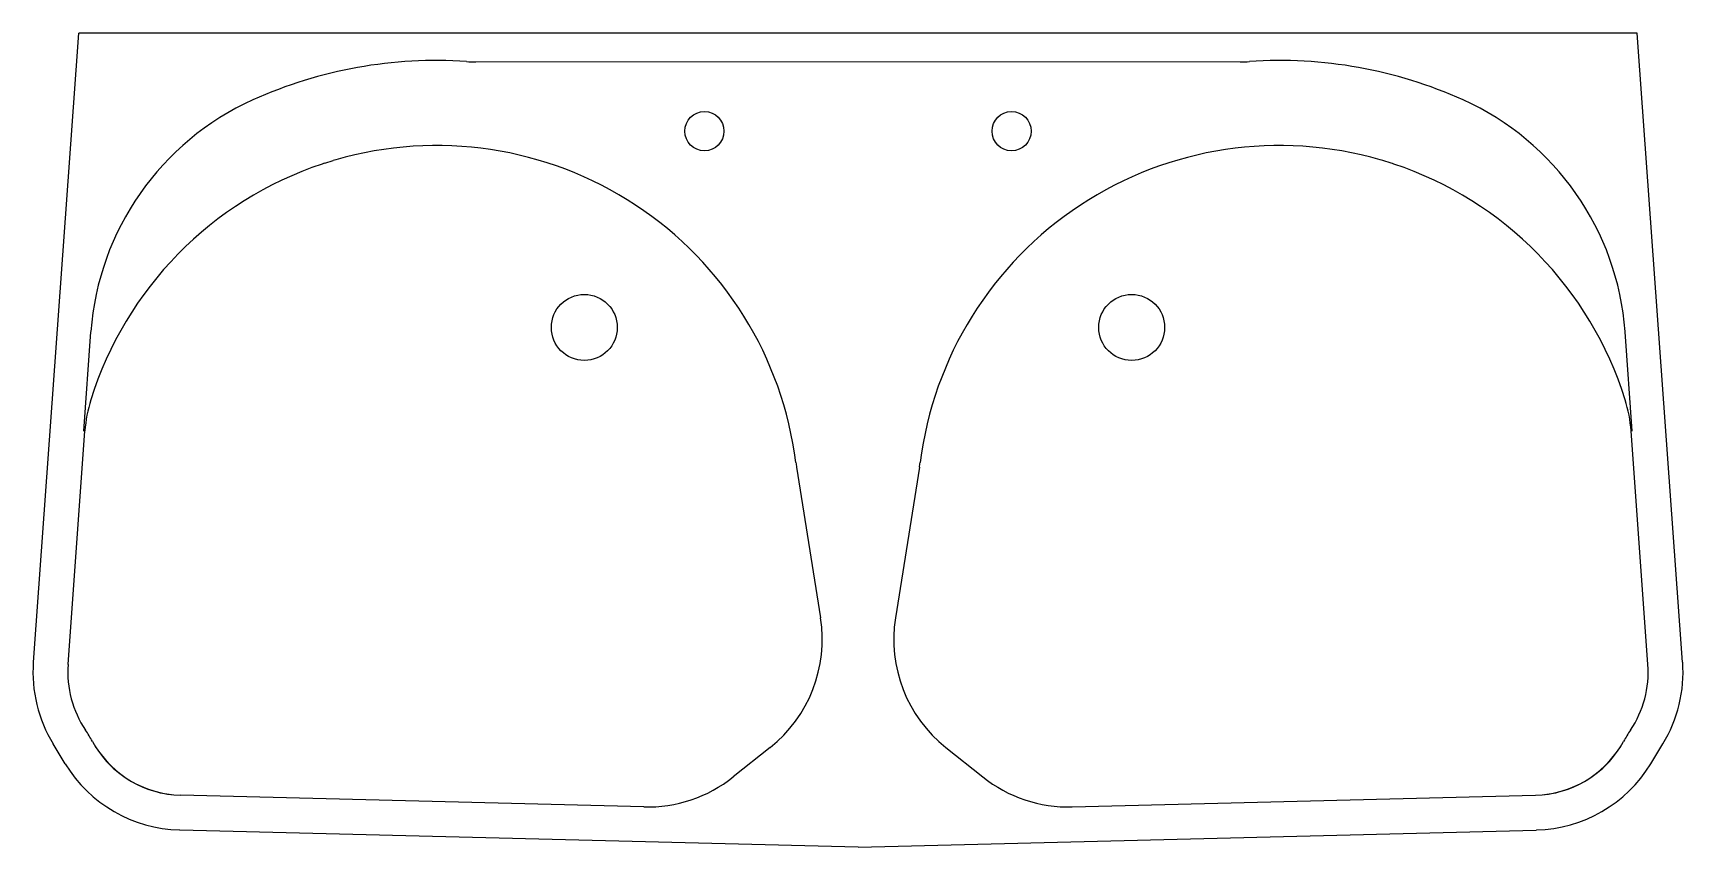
# Model space of a CAD drawing. Extents: x -60 to 60, y -59 to 0.
import ezdxf

# ---------------------------------------------------------------- set-up
doc = ezdxf.new("R2010")
doc.units = 0
doc.header["$LTSCALE"] = 5
doc.header["$MEASUREMENT"] = 0
doc.layers.get('0').update_dxf_attribs({"linetype": 'CONTINUOUS'})

msp = doc.modelspace()

# ---------------------------------------------------------------- linework, layer by layer
at = {"color": 0, "linetype": 'ByBlock'}
for p, q in [((-59.75, -45.58), (-56.45, 0)), ((56.45, 0), (-56.45, 0)), ((59.75, -45.58), (56.45, 0)), ((-27.69, -2.09), (28.36, -2.06)), ((-38.63, -9.43), (-38.03, -9.24)), ((38.63, -9.43), (38.03, -9.24)), ((-56.1, -28.84), (-55.58, -21.64)), ((56.1, -28.84), (55.58, -21.64)), ((-57.24, -45.76), (-56.02, -28.83)), ((57.24, -45.76), (56.02, -28.83)), ((-4.46, -31.45), (-2.72, -42.37)), ((4.46, -31.45), (2.72, -42.37)), ((-57.44, -52.94), (-58.32, -51.5)), ((-6.37, -51.76), (-9.04, -53.89)), ((6.37, -51.76), (9.04, -53.89)), ((57.44, -52.94), (58.32, -51.5)), ((-15.52, -56.06), (-49.09, -55.22)), ((15.52, -56.06), (49.09, -55.22)), ((0, -58.97), (-49.15, -57.74)), ((0, -58.97), (49.15, -57.74))]:
    msp.add_line(p, q, dxfattribs=at)
for centre, radius in [((-11.13, -7.11), 1.42), ((11.13, -7.11), 1.42), ((-19.83, -21.33), 2.39), ((19.83, -21.33), 2.39)]:
    msp.add_circle(centre, radius, dxfattribs=at)
for centre, radius, start, end in [((-30.54, -34.39), 32.4, 86.1417, 114.2327), ((-27.69, 7.91), 10, 266.1417, 270), ((27.69, 7.91), 10, 270, 273.8583), ((30.54, -34.39), 32.4, 65.7673, 93.8583), ((-35.63, -23.08), 20, 114.2327, 175.8573), ((35.63, -23.08), 20, 4.1427, 65.7673), ((-30.54, -34.39), 26.24, 7.1478, 106.1618), ((30.54, -34.39), 26.24, 73.8382, 172.8522), ((-30.54, -34.39), 26.24, 108.3904, 162.6726), ((-35.66, -18.98), 10, 107.2761, 108.3904), ((-35.06, -18.79), 10, 106.1618, 107.2761), ((35.06, -18.79), 10, 72.7239, 73.8382), ((35.66, -18.98), 10, 71.6096, 72.7239), ((30.54, -34.39), 26.24, 17.3274, 71.6096), ((-46.04, -29.55), 10, 162.6726, 175.8573), ((46.04, -29.55), 10, 4.1427, 17.3274), ((5.42, -29.88), 10, 187.1478, 189.0515), ((-5.42, -29.88), 10, 350.9485, 352.8522), ((-12.59, -43.94), 10, 308.5123, 9.0515), ((12.59, -43.94), 10, 170.9485, 231.4877), ((-49.78, -46.3), 10, 175.8573, 211.3668), ((-49.78, -46.3), 7.48, 175.8573, 214.1337), ((49.78, -46.3), 7.48, 325.8663, 4.1427), ((49.78, -46.3), 10, 328.6332, 4.1427), ((-64.25, -56.11), 10, 28.5999, 34.1337), ((-48.9, -47.74), 7.48, 208.5999, 268.5622), ((48.9, -47.74), 7.48, 271.4378, 331.4001), ((64.25, -56.11), 10, 145.8663, 151.4001), ((-48.9, -47.74), 7.48, 211.3668, 268.5622), ((48.9, -47.74), 7.48, 271.4378, 328.6332), ((-48.9, -47.74), 10, 211.3668, 268.5622), ((-48.9, -47.74), 10, 211.3668, 268.5622), ((48.9, -47.74), 10, 271.4378, 328.6332), ((48.9, -47.74), 10, 271.4378, 328.6332), ((-15.27, -46.07), 10, 268.5622, 308.5123), ((15.27, -46.07), 10, 231.4877, 271.4378)]:
    msp.add_arc(centre, radius, start, end, dxfattribs=at)

doc.saveas('drawing.dxf')
